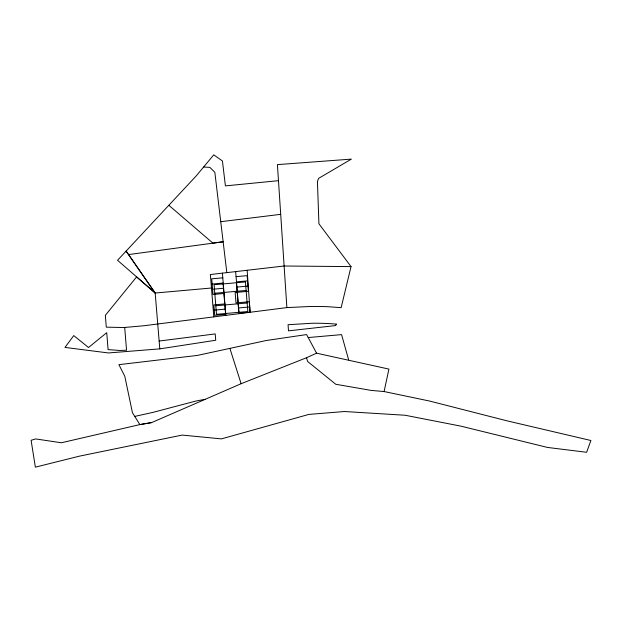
<?xml version="1.0" encoding="UTF-8"?>
<svg xmlns="http://www.w3.org/2000/svg" width="622" height="622" viewBox="0 0 622 622"><rect width="100%" height="100%" fill="white"/><g stroke="black" fill="none" stroke-linecap="round" stroke-linejoin="round"><path stroke-width="0.93" d="M384.093 391.549L388.921 369.095L316.567 353.187L306.522 357.728L241.126 383.712L151.651 422.579L139.872 424.593L61.407 442.763L35.718 438.938L31.1 440.267L35.361 467.161L79.251 456.19L182.153 435.081L221.416 438.883L308.877 414.407L344.526 411.523L405.171 415.255L461.096 426.187L547.438 447.428L586.624 452.287L590.9 440.5L506.58 420.729L429.499 401.027L384.093 391.549L371.264 390.414L335.779 384.272L307.68 361.53L306.522 357.728M286.874 307.602L277.412 164.62L351.376 159.115L318.573 178.397L317.438 181.608L318.923 223.78L351.033 266.605L341.144 307.649L328.214 306.739A256.777 241.896 -8.6 0 0 309.367 306.529L286.874 307.602L144.141 325.726L123.832 327.537L106.292 327.156L105.351 315.338L136.607 276.883L155.181 293.032L159.792 348.872L108.391 352.954L64.976 347.418L73.761 335.592L88.511 347.504L106.727 332.684L108.096 349.611L119.859 350.474L126.546 350.202L124.695 327.452M211.457 288.009L155.181 293.032L117.542 260.291L196.179 175.956L213.758 154.839L222.435 160.981L225.413 185.892L278.446 180.675M316.567 353.187L306.615 334.566L266.465 340.475L197.205 355.45L118.888 364.655L124.789 376.256L132.424 412.65L134.756 416.406L153.004 412.37L195.984 401.011L205.159 399.324M151.644 422.587L139.864 424.585L134.756 416.406M159.792 348.872L215.725 340.257L215.204 333.913L159.146 341.043M128.544 254.585L155.181 293.032L126.126 251.109L128.544 254.585L223.135 241.764L212.934 243.148L168.904 205.346M220.732 221.712L280.639 214.341M222.793 277.832L211.729 278.819L213.004 294.47L224.068 293.483M236.065 276.642L247.128 275.655L248.403 291.306L235.139 292.488L235.995 302.922L249.259 301.74L250.106 312.174L239.042 313.161M212.156 284.036L223.212 283.049M236.492 281.859L247.556 280.872M212.576 289.253L223.64 288.266M236.92 287.076L247.984 286.089M214.784 293.257L246.118 290.458M224.915 303.917L213.859 304.904L214.707 315.338L225.77 314.351M215.811 305.783L247.144 302.976M214.279 310.121L225.343 309.134M238.623 307.944L249.686 306.957M308.209 337.552L341.579 334.62L348.639 359.85M351.033 266.605L283.982 266.006L210.36 274.535L213.812 316.87M203.627 167.03L209.855 167.365L214.839 172.317L226.828 272.63M229.922 348.507L241.126 383.712M235.652 271.604L239.089 313.675M236.391 282.73L238.809 312.322M222.404 273.144L225.848 315.346M223.119 283.92L225.529 313.504M247.152 270.275L250.114 312.275M336.261 324.085L335.748 325.563L288.491 330.85L288.064 324.707L312.415 323.246A239.944 226.043 -8.6 0 1 329.963 323.642L336.261 324.085M245.426 281.929L214.092 284.728L216.503 314.312L247.836 311.513L245.426 281.929"/></g></svg>
